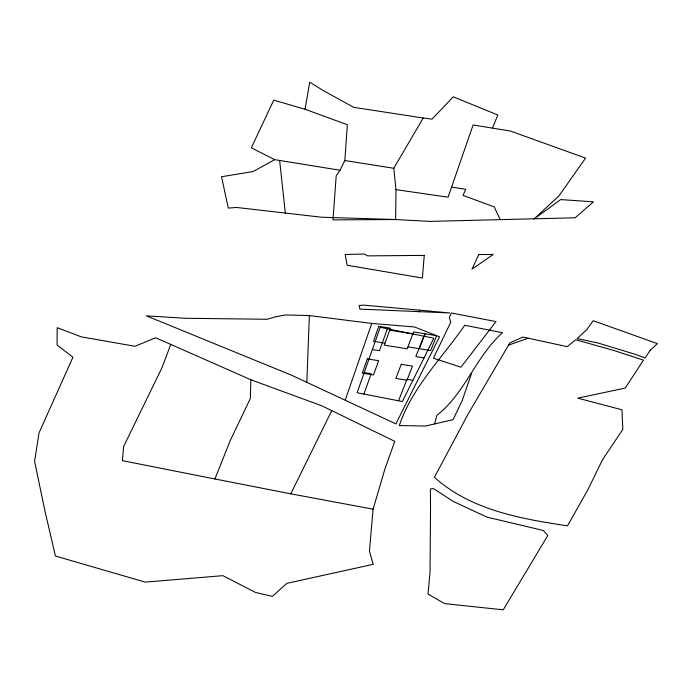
<?xml version="1.0" encoding="UTF-8"?>
<svg xmlns="http://www.w3.org/2000/svg" width="692" height="692" viewBox="0 0 692 692"><rect width="100%" height="100%" fill="white"/><g stroke="black" fill="none" stroke-linecap="round" stroke-linejoin="round"><path stroke-width="1.04" d="M395.988 189.643L395.651 219.546L429.862 221.388L575.182 217.79L593.451 201.83L560.71 199.581L534.016 219.027L558.92 195.914L585.605 158.113L510.385 131.03L473.094 124.967L448.087 197.194L395.988 189.643L393.809 168.286L423.184 117.995L432.007 119.154L453.251 96.828L497.825 115.002L492.479 128.115M250.876 379.761L250.331 398.514L230.358 440.285L214.892 478.976L122.389 460.656L123.617 446.591L162.144 367.383L170.742 344.4L155.657 337.765L134.983 346.277L81.293 336.857L57.176 327.671L57.064 344.988L72.928 357.228L39.029 432.907L34.6 461.322L44.842 510.584L55.421 556.031L145.251 582.119L222.902 575.666L255.564 592.473L272.363 596.383L286.869 583.339L373.248 564.326L369.433 551.161L373.1 509.182L384.804 469.392L394.743 441.332L322.351 406.022L250.876 379.761L170.742 344.4M306.841 382.486L309.359 315.569L285.424 314.955L275.727 316.772L267.095 319.263L185.188 318.268L146.358 315.837L291.695 375.28L395.876 423.885L439.498 336.831L414.525 326.97L371.725 323.423L309.359 315.569M344.824 160.535L347.341 124.724L305.016 109.232L273.755 100.15L251.326 147.811L274.689 159.662L339.997 170.232L344.824 160.535L393.809 168.286M419.361 311.919L419.516 310.154L363.698 305.137L359.122 305.492L359.952 309.108L449.67 312.957L419.516 310.154M305.016 109.232L309.774 82.166L323.06 90.453L353.759 107.355L423.184 117.995M434.602 423.937L436.842 415.373C465.111 393.324 475.828 356.449 502.461 332.74L464.721 325.24C442.188 358.032 412.198 387.053 399.336 425.528L425.303 426.064L453.009 419.715L462.213 400.599L471.486 373.507M345.317 399.898L371.725 323.423M363.888 394.059L371.215 373.689L364.226 372.59M387.364 328.761L379.467 350.723L372.348 349.581M398.549 400.798L406.948 379.337L412.925 380.289M423.833 336.191L415.857 356.562L424.058 357.876M419.309 348.716L425.139 333.838M214.892 478.976L290.796 493.828L331.667 410.823M339.997 170.232L336.2 175.924L332.973 219.874L395.651 219.546L321.771 217.236L236.794 207.479L228.256 208.076L221.552 176.728L253.099 171.564L274.689 159.662M508.568 345.092L528.221 338.215M451.617 187.108L465.768 189.297L463.009 195.395L494.218 206.899L500.221 219.658M384.994 343.171L373.498 341.32L378.792 326.278L390.418 328.172L384.285 345.135L407.155 348.82L413.591 331.952L436.652 335.715L430.701 350.55L407.899 346.874M389.691 330.179L412.83 333.951M290.796 493.828L373.1 509.182M279.672 160.804L285.329 213.006M430.536 507.504L430.035 572.206L428.002 594.039L444.61 603.606L503.231 609.834L547.787 535.565L543.263 530.461L487.082 517.166L453.407 501.518L433.443 488.595L430.381 488.976L430.536 507.504M424.239 255.391L422.414 278.046L347.133 265.252L345.196 254.457L364.364 254.059L367.677 255.876L424.239 255.391M367.314 358.888L362.297 373.152L373.507 374.926L378.654 360.696L367.314 358.888M380.219 327.299L357.107 392.736L402.355 401.542L433.823 338.224L380.219 327.299M401.248 364.303L395.841 378.455L406.974 380.211L412.501 366.103L401.248 364.303M478.829 254.57L471.996 269.145L493.266 254.457L478.829 254.57M450.691 322.368L433.426 358.188L460.941 367.21L496.008 321.572L451.435 313.018L449.324 317.221L450.691 322.368M602.611 459.566L587.975 489.521L567.492 525.851C521.076 518.844 471.71 510.246 435.355 478.137L434.429 477.272L468.216 413.859L509.831 342.938L522.918 337.065L567.258 346.666L575.683 339.746L613.596 350.386L643.517 360.16L625.17 388.1L577.742 398.142L621.926 409.776L622.835 429.377L602.611 459.566M650.368 350.178L645.022 357.963L634.875 354.2L598.217 343.059L577.076 338.596L586.807 329.617L593.191 320.716L657.4 343.639L650.368 350.178"/></g></svg>
